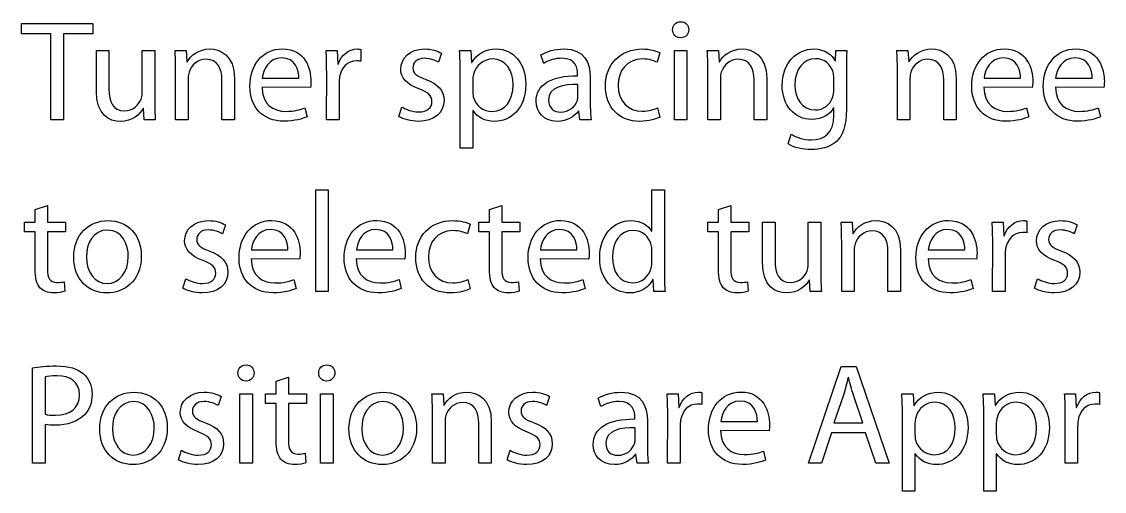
# Model space of a CAD drawing. Extents: x 14 to 1178, y 12 to 836.
# Drawn here: x 902.01 to 934.07, y 632.42 to 646.33 of the extents above; entities that cross this region are included whole.
import ezdxf

# ---------------------------------------------------------------- set-up
doc = ezdxf.new("R2010")
doc.units = 0
doc.layers.add('Gibson-Explorer-00-1958', color=7, linetype='CONTINUOUS')

msp = doc.modelspace()

# ---------------------------------------------------------------- linework, layer by layer
at = {"layer": 'Gibson-Explorer-00-1958', "color": 7}
for points in [[(902.875115, 645.963179), (902.007282, 645.963179), (902.007282, 646.27634), (904.119469, 646.27634), (904.119469, 645.963179), (903.247508, 645.963179), (903.247508, 643.423109), (902.875115, 643.423109), (902.875115, 645.963179)], [(921.340809, 643.423109), (921.340809, 645.472078), (921.713237, 645.472078), (921.713237, 643.423109), (921.340809, 643.423109)], [(910.71546, 641.348811), (911.087853, 641.348811), (911.087853, 638.343144), (910.71546, 638.343144), (910.71546, 641.348811)], [(925.989609, 634.160611), (925.693346, 633.26318), (925.312311, 633.26318), (926.281779, 636.116411), (926.726173, 636.116411), (927.700122, 633.26318), (927.306352, 633.26318), (927.001446, 634.160611), (925.989609, 634.160611)], [(908.467525, 633.26318), (908.467525, 635.312148), (908.839953, 635.312148), (908.839953, 633.26318), (908.467525, 633.26318)], [(910.859464, 633.26318), (910.859464, 635.312148), (911.231856, 635.312148), (911.231856, 633.26318), (910.859464, 633.26318)]]:
    msp.add_lwpolyline(points, close=True, dxfattribs=at)
for points in [[(921.522701, 645.848774), (921.518468, 645.848774), (921.518574, 645.848774)], [(904.221527, 644.274044), (904.221527, 645.472078), (904.594272, 645.472078), (904.594272, 644.341742)], [(905.576229, 644.218905), (905.576229, 645.472078), (905.949009, 645.472078), (905.949009, 643.981909), (905.948833, 643.981909)], [(906.549931, 645.472078), (906.87999, 645.472078), (906.901509, 645.137538), (906.909976, 645.137538)], [(911.024423, 645.472078), (911.350354, 645.472078), (911.367641, 645.06984), (911.379988, 645.06984)], [(912.053158, 645.505874), (912.053158, 645.158599)], [(914.440617, 645.391609), (914.351752, 645.124979)], [(914.978356, 645.472078), (915.31286, 645.472078), (915.334027, 645.120676), (915.342494, 645.120676)], [(917.471543, 645.091042), (917.386805, 645.340809)], [(920.913278, 645.408507), (920.828541, 645.124979)], [(922.314335, 645.472078), (922.644358, 645.472078), (922.665878, 645.137538), (922.673992, 645.137538)], [(926.099323, 645.167172), (926.107437, 645.167172), (926.120137, 645.472078), (926.45016, 645.472078)], [(927.92777, 645.472078), (928.257793, 645.472078), (928.279313, 645.137538), (928.287427, 645.137538)], [(906.93968, 644.659207), (906.93968, 643.423109), (906.567252, 643.423109), (906.567252, 644.917405), (906.566864, 644.917405)], [(922.703731, 644.659207), (922.703731, 643.423109), (922.331303, 643.423109), (922.331303, 644.917405), (922.331268, 644.917405)], [(926.433227, 644.913278), (926.433227, 643.723676), (926.433368, 643.723676)], [(928.317166, 644.659207), (928.317166, 643.423109), (927.944738, 643.423109), (927.944738, 644.917405), (927.944703, 644.917405)], [(908.311421, 644.646613), (908.311421, 643.423109), (907.938676, 643.423109), (907.938676, 644.604244)], [(909.132088, 644.650776), (910.215574, 644.650776), (910.215574, 644.650776)], [(911.409656, 644.515274), (911.409656, 643.423003), (911.037264, 643.423003), (911.041498, 644.832738), (911.041356, 644.832844)], [(915.376254, 643.698205), (915.367788, 643.698205), (915.367788, 642.584909), (914.99536, 642.584909), (914.99536, 644.803211), (914.99529, 644.803211)], [(915.367611, 644.612676), (915.367611, 644.257146), (915.367717, 644.257146)], [(918.474772, 644.726905), (918.474772, 644.769274)], [(918.847164, 644.680374), (918.847164, 643.914211), (918.847235, 643.914211)], [(924.075472, 644.646613), (924.075472, 643.423109), (923.702692, 643.423109), (923.702692, 644.604244)], [(926.060799, 644.299374), (926.060799, 644.667638), (926.06094, 644.667638)], [(929.688907, 644.646613), (929.688907, 643.423109), (929.316127, 643.423109), (929.316127, 644.604244)], [(930.51028, 644.650776), (931.593766, 644.650776), (931.593766, 644.650776)], [(932.631074, 644.650776), (933.71456, 644.650776), (933.71456, 644.650776)], [(910.562884, 644.379807), (909.127643, 644.38404), (909.127608, 644.384111)], [(918.483168, 644.113142), (918.483168, 644.468672), (918.483098, 644.468672)], [(931.941076, 644.379807), (930.505835, 644.38404), (930.505799, 644.384111)], [(934.06187, 644.379807), (932.626629, 644.38404), (932.626593, 644.384111)], [(905.965766, 643.423109), (905.63539, 643.423109), (905.614223, 643.757613), (905.605757, 643.757613)], [(910.393692, 643.774511), (910.461213, 643.511974)], [(913.179366, 643.520405), (913.268266, 643.799805), (913.268266, 643.799805)], [(918.876868, 643.423109), (918.542717, 643.423109), (918.508498, 643.681307), (918.495798, 643.681307)], [(920.841276, 643.774511), (920.90467, 643.495111), (920.90467, 643.495111)], [(926.065068, 643.550038), (926.065068, 643.774511), (926.056954, 643.774511)], [(931.771883, 643.774511), (931.839405, 643.511974)], [(933.892677, 643.774511), (933.960199, 643.511974)], [(924.710472, 642.707711), (924.803464, 642.995578)], [(920.664287, 640.129576), (920.672401, 640.129576), (920.672401, 641.348811), (921.044793, 641.348811), (921.044864, 641.348811)], [(921.044864, 641.348811), (921.044864, 638.872311)], [(902.405251, 638.99088), (902.405251, 640.10848), (902.08761, 640.10848), (902.08761, 640.392184), (902.405251, 640.392184), (902.405251, 640.76888), (902.769423, 640.883285), (902.769353, 640.883215)], [(902.769353, 640.883215), (902.769353, 640.392113), (903.302647, 640.392113), (903.302647, 640.108409), (902.769353, 640.108409), (902.769353, 639.003544)], [(915.863158, 638.99088), (915.863158, 640.10848), (915.545517, 640.10848), (915.545517, 640.392184), (915.863158, 640.392184), (915.863158, 640.76888), (916.227295, 640.883285), (916.22726, 640.883215)], [(916.22726, 640.883215), (916.22726, 640.392113), (916.760554, 640.392113), (916.760554, 640.108409), (916.22726, 640.108409), (916.22726, 639.003544)], [(922.645522, 638.99088), (922.645522, 640.10848), (922.327881, 640.10848), (922.327881, 640.392184), (922.645522, 640.392184), (922.645522, 640.76888), (923.00966, 640.883285), (923.009624, 640.883215)], [(923.009624, 640.883215), (923.009624, 640.392113), (923.542919, 640.392113), (923.542919, 640.108409), (923.009624, 640.108409), (923.009624, 639.003544)], [(923.949142, 639.19408), (923.949142, 640.392113), (924.321887, 640.392113), (924.321887, 639.261778)], [(925.303844, 639.13894), (925.303844, 640.392113), (925.676589, 640.392113), (925.676589, 638.901944), (925.676448, 638.901944)], [(926.277581, 640.392113), (926.60764, 640.392113), (926.62916, 640.057574), (926.637626, 640.057574)], [(930.751721, 640.392113), (931.077617, 640.392113), (931.094903, 639.989876), (931.10725, 639.989876)], [(931.780421, 640.425909), (931.780421, 640.078811)], [(908.039994, 640.311644), (907.951094, 640.045015)], [(915.296033, 640.328542), (915.211295, 640.045015)], [(933.270836, 640.311644), (933.181936, 640.045015)], [(926.66733, 639.579242), (926.66733, 638.343144), (926.294903, 638.343144), (926.294903, 639.83744), (926.294515, 639.83744)], [(931.136919, 639.435485), (931.136919, 638.343215), (930.764491, 638.343215), (930.768725, 639.75295), (930.768654, 639.75288)], [(908.810672, 639.570776), (909.894123, 639.570776), (909.894123, 639.570776)], [(911.922278, 639.570776), (913.005764, 639.570776), (913.005764, 639.570776)], [(917.370683, 639.570776), (918.45417, 639.570776), (918.45417, 639.570776)], [(920.672472, 639.202511), (920.672472, 639.55804), (920.672472, 639.55804)], [(928.039071, 639.566648), (928.039071, 638.343144), (927.666326, 638.343144), (927.666326, 639.52428)], [(928.859738, 639.570776), (929.943225, 639.570776), (929.943225, 639.570776)], [(910.241433, 639.299842), (908.806227, 639.304076), (908.806192, 639.304146)], [(913.353074, 639.299842), (911.917868, 639.304076), (911.917797, 639.304146)], [(918.80148, 639.299842), (917.366238, 639.304076), (917.366203, 639.304146)], [(930.290534, 639.299842), (928.855293, 639.304076), (928.855258, 639.304146)], [(903.264406, 638.631046), (903.281339, 638.347519)], [(904.539098, 638.576013), (904.543684, 638.576013), (904.543578, 638.576013)], [(906.778743, 638.44044), (906.867607, 638.71984), (906.867607, 638.71984)], [(910.072241, 638.694546), (910.139762, 638.432009)], [(913.183846, 638.694546), (913.251368, 638.432009)], [(915.224031, 638.694546), (915.287425, 638.415146), (915.287425, 638.415146)], [(916.722313, 638.631046), (916.739247, 638.347519)], [(918.632287, 638.694546), (918.699809, 638.432009)], [(921.06215, 638.343144), (920.727611, 638.343144), (920.710678, 638.698674), (920.702211, 638.698674)], [(923.504677, 638.631046), (923.521611, 638.347519)], [(925.693381, 638.343144), (925.363005, 638.343144), (925.341838, 638.677648), (925.333372, 638.677648)], [(930.121307, 638.694546), (930.188864, 638.432009)], [(932.009585, 638.44044), (932.09845, 638.71984), (932.09845, 638.71984)], [(904.535005, 638.296613), (904.530772, 638.296613), (904.530878, 638.296613)], [(902.701478, 634.406144), (902.701478, 633.263074), (902.333178, 633.263074), (902.333178, 636.078205), (902.333178, 636.078311)], [(902.701478, 635.815809), (902.701478, 634.706676), (902.701478, 634.706676)], [(908.649417, 635.688844), (908.645184, 635.688844), (908.64529, 635.688844)], [(909.543144, 633.910915), (909.543144, 635.028515), (909.225503, 635.028515), (909.225503, 635.312219), (909.543144, 635.312219), (909.543144, 635.688915), (909.907282, 635.803321), (909.907211, 635.80325)], [(909.907211, 635.80325), (909.907211, 635.312148), (910.440541, 635.312148), (910.440541, 635.028444), (909.907211, 635.028444), (909.907211, 633.92358)], [(911.041356, 635.688844), (911.037123, 635.688844), (911.037229, 635.688844)], [(926.497785, 635.79048), (926.485085, 635.79048)], [(914.157054, 635.312148), (914.487113, 635.312148), (914.508633, 634.977609), (914.516747, 634.977609)], [(921.125086, 635.312148), (921.450982, 635.312148), (921.467915, 634.909911), (921.480615, 634.909911)], [(922.153786, 635.345944), (922.153786, 634.99867)], [(926.345244, 635.274084), (926.065844, 634.448443), (926.925387, 634.448443), (926.925317, 634.448443)], [(926.925317, 634.448443), (926.641789, 635.26978)], [(928.07696, 635.312148), (928.411499, 635.312148), (928.432665, 634.960746), (928.441132, 634.960746)], [(930.485761, 635.312148), (930.820265, 635.312148), (930.841432, 634.960746), (930.849899, 634.960746)], [(932.898726, 635.312148), (933.224622, 635.312148), (933.241908, 634.909911), (933.254256, 634.909911)], [(933.927426, 635.345944), (933.927426, 634.99867)], [(907.912853, 635.23168), (907.823988, 634.96505)], [(917.64525, 635.23168), (917.556386, 634.96505)], [(919.165193, 634.931113), (919.080456, 635.18088)], [(914.54645, 634.499278), (914.54645, 633.26318), (914.174058, 633.26318), (914.174058, 634.757476), (914.173988, 634.757476)], [(921.510284, 634.355344), (921.510284, 633.263074), (921.137856, 633.263074), (921.142089, 634.672809), (921.142019, 634.672915)], [(928.474893, 633.538276), (928.466426, 633.538276), (928.466426, 632.42498), (928.093999, 632.42498), (928.093999, 634.643282), (928.093893, 634.643282)], [(930.88366, 633.538276), (930.875193, 633.538276), (930.875193, 632.42498), (930.502765, 632.42498), (930.502765, 634.643282), (930.502695, 634.643282)], [(933.283924, 634.355344), (933.283924, 633.263074), (932.911497, 633.263074), (932.91573, 634.672809), (932.915659, 634.672915)], [(915.918192, 634.486684), (915.918192, 633.26318), (915.545447, 633.26318), (915.545447, 634.444315)], [(920.168423, 634.566976), (920.168423, 634.609344)], [(920.176784, 633.953213), (920.176784, 634.308743), (920.176713, 634.308743)], [(920.540815, 634.520444), (920.540815, 633.754282), (920.54085, 633.754282)], [(922.713326, 634.490811), (923.796813, 634.490811), (923.796813, 634.490811)], [(928.466215, 634.452746), (928.466215, 634.097217), (928.46632, 634.097217)], [(930.875016, 634.452746), (930.875016, 634.097217), (930.875122, 634.097217)], [(924.144122, 634.219878), (922.708881, 634.224111), (922.708846, 634.224182)], [(905.309423, 633.496048), (905.314009, 633.496048), (905.313868, 633.496048)], [(906.651602, 633.360476), (906.740501, 633.639876), (906.740501, 633.639876)], [(910.402299, 633.551082), (910.419233, 633.267554)], [(912.692251, 633.496048), (912.696837, 633.496048), (912.696731, 633.496048)], [(916.383999, 633.360476), (916.472899, 633.639876), (916.472899, 633.639876)], [(920.570484, 633.26318), (920.236333, 633.26318), (920.202113, 633.521378), (920.189413, 633.521378)], [(923.97493, 633.614582), (924.042452, 633.352045)], [(905.305296, 633.216648), (905.301062, 633.216648), (905.301168, 633.216648)], [(912.688194, 633.216648), (912.68396, 633.216648), (912.684031, 633.216648)]]:
    msp.add_lwpolyline(points, dxfattribs=at)
for points in [[(921.285705, 646.090109), (921.285705, 646.221378), (921.383178, 646.32714), (921.527182, 646.32714)], [(921.527182, 646.32714), (921.671186, 646.32714), (921.764213, 646.221378), (921.764213, 646.090109)], [(921.518574, 645.848774), (921.37905, 645.848774), (921.285705, 645.95884), (921.285705, 646.090109)], [(921.764213, 646.090109), (921.764213, 645.95884), (921.671186, 645.848774), (921.522701, 645.848774)], [(906.909976, 645.137538), (907.011611, 645.328074), (907.248607, 645.518574), (907.587274, 645.518574)], [(907.587274, 645.518574), (907.871154, 645.518574), (908.311421, 645.34924), (908.311421, 644.646613)], [(908.767951, 644.413744), (908.767951, 645.036079), (909.136215, 645.522878), (909.733256, 645.522878)], [(909.733256, 645.522878), (910.401947, 645.522878), (910.575584, 644.934444), (910.575584, 644.557572)], [(911.379988, 645.06984), (911.473333, 645.345113), (911.701756, 645.518574), (911.951523, 645.518574)], [(911.951523, 645.518574), (911.989764, 645.518574), (912.019397, 645.51434), (912.053158, 645.505874)], [(913.234152, 644.917405), (913.234152, 645.247605), (913.505297, 645.518574), (913.941084, 645.518574)], [(913.941084, 645.518574), (914.148482, 645.518574), (914.330727, 645.463611), (914.440617, 645.391609)], [(915.342494, 645.120676), (915.490625, 645.374746), (915.735911, 645.518574), (916.066288, 645.518574)], [(916.066288, 645.518574), (916.565856, 645.518574), (916.938248, 645.099474), (916.938248, 644.477138)], [(917.386805, 645.340809), (917.555962, 645.446572), (917.805729, 645.518574), (918.064103, 645.518574)], [(918.064103, 645.518574), (918.694905, 645.518574), (918.847164, 645.091042), (918.847164, 644.680374)], [(919.296145, 644.42648), (919.296145, 645.057105), (919.727803, 645.518574), (920.396846, 645.518574)], [(920.396846, 645.518574), (920.617015, 645.518574), (920.811643, 645.463611), (920.913278, 645.408507)], [(922.673992, 645.137538), (922.775627, 645.328074), (923.012658, 645.518574), (923.35129, 645.518574)], [(923.35129, 645.518574), (923.63517, 645.518574), (924.075472, 645.34924), (924.075472, 644.646613)], [(924.532848, 644.434911), (924.532848, 645.129107), (924.98585, 645.518574), (925.459913, 645.518574)], [(925.459913, 645.518574), (925.815442, 645.518574), (926.005942, 645.336505), (926.099323, 645.167172)], [(928.287427, 645.137538), (928.389062, 645.328074), (928.626093, 645.518574), (928.964725, 645.518574)], [(928.964725, 645.518574), (929.248605, 645.518574), (929.688907, 645.34924), (929.688907, 644.646613)], [(930.146142, 644.413744), (930.146142, 645.036079), (930.514407, 645.522878), (931.111448, 645.522878)], [(931.111448, 645.522878), (931.780138, 645.522878), (931.953776, 644.934444), (931.953776, 644.557572)], [(932.266936, 644.413744), (932.266936, 645.036079), (932.635201, 645.522878), (933.232242, 645.522878)], [(933.232242, 645.522878), (933.900932, 645.522878), (934.07457, 644.934444), (934.07457, 644.557572)], [(906.566864, 644.917405), (906.566864, 645.133411), (906.562631, 645.302744), (906.549931, 645.472078)], [(907.464613, 645.213844), (907.22349, 645.213844), (907.032954, 645.040242), (906.96508, 644.832844)], [(907.938676, 644.604244), (907.938676, 644.934444), (907.816015, 645.213844), (907.464613, 645.213844)], [(909.703623, 645.256248), (909.322588, 645.256248), (909.161721, 644.908974), (909.132088, 644.650776)], [(910.215574, 644.650776), (910.22016, 644.883644), (910.118419, 645.256248), (909.703623, 645.256248)], [(911.041356, 644.832844), (911.041356, 645.074144), (911.037123, 645.281542), (911.024423, 645.472078)], [(913.932829, 645.243478), (913.712695, 645.243478), (913.594162, 645.116372), (913.594162, 644.964078)], [(914.351752, 645.124979), (914.27146, 645.171476), (914.123329, 645.243478), (913.932829, 645.243478)], [(914.99529, 644.803211), (914.99529, 645.065713), (914.991056, 645.277238), (914.978356, 645.472078)], [(915.956186, 645.222311), (915.702292, 645.222311), (915.461133, 645.044546), (915.389131, 644.765146)], [(916.561835, 644.46024), (916.561835, 644.870909), (916.349956, 645.222311), (915.956186, 645.222311)], [(918.009, 645.243478), (917.814337, 645.243478), (917.615229, 645.188374), (917.471543, 645.091042)], [(918.474772, 644.769274), (918.474772, 644.938607), (918.428276, 645.247605), (918.009, 645.243478)], [(920.396846, 645.222311), (919.926946, 645.222311), (919.673052, 644.870909), (919.673052, 644.443378)], [(920.828541, 645.124979), (920.739641, 645.171476), (920.600117, 645.222311), (920.396846, 645.222311)], [(922.331268, 644.917405), (922.331268, 645.133411), (922.327035, 645.302744), (922.314335, 645.472078)], [(923.228664, 645.213844), (922.987505, 645.213844), (922.79697, 645.040242), (922.729131, 644.832844)], [(923.702692, 644.604244), (923.702692, 644.934444), (923.580066, 645.213844), (923.228664, 645.213844)], [(925.518897, 645.230742), (925.163333, 645.230742), (924.909439, 644.93014), (924.909439, 644.451809)], [(926.039421, 644.832844), (925.971899, 645.052978), (925.794135, 645.230742), (925.518897, 645.230742)], [(926.45016, 645.472078), (926.437813, 645.328074), (926.433227, 645.163044), (926.433227, 644.913278)], [(927.944703, 644.917405), (927.944703, 645.133411), (927.94047, 645.302744), (927.92777, 645.472078)], [(928.842099, 645.213844), (928.60094, 645.213844), (928.410405, 645.040242), (928.342566, 644.832844)], [(929.316127, 644.604244), (929.316127, 644.934444), (929.193501, 645.213844), (928.842099, 645.213844)], [(931.081815, 645.256248), (930.70078, 645.256248), (930.539913, 644.908974), (930.51028, 644.650776)], [(931.593766, 644.650776), (931.598352, 644.883644), (931.496611, 645.256248), (931.081815, 645.256248)], [(933.202609, 645.256248), (932.821609, 645.256248), (932.660707, 644.908974), (932.631074, 644.650776)], [(933.71456, 644.650776), (933.719146, 644.883644), (933.617405, 645.256248), (933.202609, 645.256248)], [(911.92189, 645.167066), (911.659388, 645.167066), (911.473333, 644.968135), (911.422356, 644.693038)], [(912.053158, 645.158599), (912.010754, 645.162833), (911.972866, 645.167066), (911.92189, 645.167066)], [(913.780217, 644.337438), (913.40779, 644.472976), (913.234152, 644.671942), (913.234152, 644.917405)], [(913.594162, 644.964078), (913.594162, 644.79044), (913.712695, 644.714311), (913.979325, 644.612676)], [(906.96508, 644.832844), (906.948146, 644.786313), (906.93968, 644.718438), (906.93968, 644.659207)], [(910.575584, 644.557572), (910.575584, 644.481442), (910.571351, 644.422176), (910.562884, 644.379807)], [(911.422356, 644.693038), (911.41389, 644.637899), (911.409656, 644.578633), (911.409656, 644.515274)], [(913.979325, 644.612676), (914.330727, 644.481442), (914.517099, 644.303678), (914.517099, 643.994644)], [(915.389131, 644.765146), (915.380664, 644.714311), (915.367611, 644.659207), (915.367611, 644.612676)], [(917.242802, 643.965011), (917.242802, 644.46024), (917.683068, 644.731209), (918.474772, 644.726905)], [(922.729131, 644.832844), (922.712197, 644.786313), (922.703731, 644.718438), (922.703731, 644.659207)], [(926.06094, 644.667638), (926.06094, 644.726905), (926.056707, 644.782009), (926.039421, 644.832844)], [(928.342566, 644.832844), (928.325633, 644.786313), (928.317166, 644.718438), (928.317166, 644.659207)], [(931.953776, 644.557572), (931.953776, 644.481442), (931.949542, 644.422176), (931.941076, 644.379807)], [(934.07457, 644.557572), (934.07457, 644.481442), (934.070336, 644.422176), (934.06187, 644.379807)], [(904.928458, 643.376578), (904.60669, 643.376578), (904.221527, 643.558505), (904.221527, 644.274044)], [(904.594272, 644.341742), (904.594272, 643.952276), (904.716933, 643.685611), (905.051437, 643.685611)], [(909.775272, 643.38074), (909.148951, 643.38074), (908.767951, 643.799805), (908.767951, 644.413744)], [(909.127608, 644.384111), (909.136074, 643.880274), (909.453856, 643.672876), (909.826284, 643.672876)], [(914.15709, 643.960707), (914.15709, 644.138472), (914.051327, 644.23598), (913.780217, 644.337438)], [(915.367717, 644.257146), (915.367717, 644.206346), (915.372303, 644.151207), (915.385003, 644.104711)], [(915.939323, 643.668572), (916.333093, 643.668572), (916.561835, 643.99034), (916.561835, 644.46024)], [(916.938248, 644.477138), (916.938248, 643.740574), (916.485211, 643.376578), (916.007056, 643.376578)], [(918.483098, 644.468672), (918.076945, 644.477138), (917.6153, 644.405278), (917.6153, 644.00738)], [(920.316237, 643.376578), (919.698205, 643.376578), (919.296145, 643.795678), (919.296145, 644.42648)], [(919.673052, 644.443378), (919.673052, 643.969138), (919.977605, 643.67718), (920.384111, 643.67718)], [(925.404774, 643.43154), (924.896985, 643.43154), (924.532848, 643.863376), (924.532848, 644.434911)], [(924.909439, 644.451809), (924.909439, 644.053911), (925.116837, 643.715244), (925.514735, 643.715244)], [(926.031166, 644.100407), (926.052333, 644.159674), (926.060799, 644.231676), (926.060799, 644.299374)], [(931.153464, 643.38074), (930.527142, 643.38074), (930.146142, 643.799805), (930.146142, 644.413744)], [(930.505799, 644.384111), (930.514266, 643.880274), (930.832048, 643.672876), (931.204476, 643.672876)], [(933.274293, 643.38074), (932.647972, 643.38074), (932.266936, 643.799805), (932.266936, 644.413744)], [(932.626593, 644.384111), (932.63506, 643.880274), (932.952842, 643.672876), (933.32527, 643.672876)], [(905.051437, 643.685611), (905.301203, 643.685611), (905.474488, 643.859072), (905.542362, 644.028405)], [(905.542362, 644.028405), (905.563529, 644.079205), (905.576229, 644.14708), (905.576229, 644.218905)], [(905.948833, 643.981909), (905.948833, 643.770207), (905.953066, 643.583976), (905.965766, 643.423109)], [(914.517099, 643.994644), (914.517099, 643.630507), (914.233219, 643.376578), (913.755064, 643.376578)], [(913.763319, 643.655978), (914.029984, 643.655978), (914.15709, 643.787246), (914.15709, 643.960707)], [(915.385003, 644.104711), (915.448397, 643.846513), (915.676786, 643.668572), (915.939323, 643.668572)], [(917.869476, 643.376578), (917.454327, 643.376578), (917.242802, 643.668572), (917.242802, 643.965011)], [(917.6153, 644.00738), (917.6153, 643.76174), (917.776166, 643.651674), (917.962539, 643.651674)], [(917.962539, 643.651674), (918.233331, 643.651674), (918.406968, 643.821007), (918.466235, 643.994644)], [(918.466235, 643.994644), (918.478935, 644.032709), (918.483168, 644.075078), (918.483168, 644.113142)], [(918.847235, 643.914211), (918.847235, 643.736446), (918.855701, 643.562809), (918.876868, 643.423109)], [(925.514735, 643.715244), (925.747639, 643.715244), (925.955037, 643.859072), (926.031166, 644.100407)], [(905.605757, 643.757613), (905.512729, 643.592442), (905.292596, 643.376578), (904.928458, 643.376578)], [(909.826284, 643.672876), (910.092913, 643.672876), (910.257943, 643.719372), (910.393692, 643.774511)], [(913.268266, 643.799805), (913.382284, 643.732107), (913.577299, 643.655978), (913.763319, 643.655978)], [(916.007056, 643.376578), (915.731784, 643.376578), (915.49888, 643.495111), (915.376254, 643.698205)], [(918.495798, 643.681307), (918.385872, 643.520405), (918.161611, 643.376578), (917.869476, 643.376578)], [(920.384111, 643.67718), (920.595637, 643.67718), (920.735513, 643.72798), (920.841276, 643.774511)], [(926.056954, 643.774511), (925.946711, 643.583976), (925.722415, 643.43154), (925.404774, 643.43154)], [(926.433368, 643.723676), (926.433368, 643.249472), (926.336213, 642.965944), (926.141197, 642.78384)], [(931.204476, 643.672876), (931.471105, 643.672876), (931.636134, 643.719372), (931.771883, 643.774511)], [(933.32527, 643.672876), (933.591899, 643.672876), (933.756929, 643.719372), (933.892677, 643.774511)], [(910.461213, 643.511974), (910.329945, 643.452742), (910.101521, 643.38074), (909.775272, 643.38074)], [(913.755064, 643.376578), (913.53045, 643.376578), (913.323052, 643.435844), (913.179366, 643.520405)], [(920.90467, 643.495111), (920.807515, 643.448403), (920.591509, 643.376578), (920.316237, 643.376578)], [(925.404633, 642.830372), (925.785668, 642.830372), (926.065068, 643.029338), (926.065068, 643.550038)], [(931.839405, 643.511974), (931.708136, 643.452742), (931.479713, 643.38074), (931.153464, 643.38074)], [(933.960199, 643.511974), (933.828931, 643.452742), (933.600542, 643.38074), (933.274293, 643.38074)], [(924.803464, 642.995578), (924.939213, 642.906678), (925.150739, 642.830372), (925.404633, 642.830372)], [(925.391897, 642.538413), (925.146611, 642.538413), (924.875466, 642.597644), (924.710472, 642.707711)], [(926.141197, 642.78384), (925.93828, 642.601772), (925.650272, 642.538413), (925.391897, 642.538413)], [(903.548674, 639.350642), (903.548674, 640.036407), (904.001711, 640.438609), (904.564639, 640.438609)], [(904.564639, 640.438609), (905.153072, 640.438609), (905.55097, 640.011078), (905.55097, 639.388707)], [(906.833529, 639.83744), (906.833529, 640.16764), (907.104639, 640.438609), (907.54046, 640.438609)], [(907.54046, 640.438609), (907.747858, 640.438609), (907.930103, 640.383646), (908.039994, 640.311644)], [(908.4465, 639.33378), (908.4465, 639.956115), (908.8148, 640.442913), (909.411841, 640.442913)], [(909.411841, 640.442913), (910.080531, 640.442913), (910.254133, 639.85448), (910.254133, 639.477607)], [(911.558105, 639.33378), (911.558105, 639.956115), (911.926405, 640.442913), (912.523446, 640.442913)], [(912.523446, 640.442913), (913.192137, 640.442913), (913.365774, 639.85448), (913.365774, 639.477607)], [(913.678935, 639.346515), (913.678935, 639.97714), (914.110594, 640.438609), (914.779637, 640.438609)], [(914.779637, 640.438609), (914.99977, 640.438609), (915.194433, 640.383646), (915.296033, 640.328542)], [(917.006546, 639.33378), (917.006546, 639.956115), (917.374811, 640.442913), (917.971852, 640.442913)], [(917.971852, 640.442913), (918.640542, 640.442913), (918.81418, 639.85448), (918.81418, 639.477607)], [(919.127446, 639.337907), (919.123213, 640.023813), (919.55085, 640.438609), (920.045903, 640.438609)], [(920.045903, 640.438609), (920.363544, 640.438609), (920.57507, 640.290478), (920.664287, 640.129576)], [(926.294515, 639.83744), (926.294515, 640.053446), (926.290281, 640.22278), (926.277581, 640.392113)], [(926.637626, 640.057574), (926.739262, 640.248109), (926.976258, 640.438609), (927.314924, 640.438609)], [(927.314924, 640.438609), (927.598805, 640.438609), (928.039071, 640.269276), (928.039071, 639.566648)], [(928.495601, 639.33378), (928.495601, 639.956115), (928.863866, 640.442913), (929.460907, 640.442913)], [(929.460907, 640.442913), (930.129597, 640.442913), (930.303234, 639.85448), (930.303234, 639.477607)], [(930.768654, 639.75288), (930.768654, 639.99418), (930.764421, 640.201578), (930.751721, 640.392113)], [(931.10725, 639.989876), (931.200595, 640.265148), (931.429019, 640.438609), (931.678785, 640.438609)], [(931.678785, 640.438609), (931.717026, 640.438609), (931.74666, 640.434376), (931.780421, 640.425909)], [(932.064371, 639.83744), (932.064371, 640.16764), (932.335481, 640.438609), (932.771303, 640.438609)], [(932.771303, 640.438609), (932.978701, 640.438609), (933.160946, 640.383646), (933.270836, 640.311644)], [(904.551833, 640.159209), (904.116011, 640.159209), (903.925511, 639.75288), (903.925511, 639.363413)], [(905.165737, 639.376148), (905.165737, 639.723246), (904.9921, 640.159209), (904.551833, 640.159209)], [(907.53217, 640.163513), (907.312037, 640.163513), (907.193539, 640.036407), (907.193539, 639.884113)], [(907.951094, 640.045015), (907.870837, 640.091511), (907.722705, 640.163513), (907.53217, 640.163513)], [(909.382207, 640.176107), (909.001172, 640.176107), (908.84027, 639.829009), (908.810672, 639.570776)], [(909.894123, 639.570776), (909.898709, 639.80368), (909.797003, 640.176107), (909.382207, 640.176107)], [(912.493813, 640.176107), (912.112778, 640.176107), (911.951911, 639.829009), (911.922278, 639.570776)], [(913.005764, 639.570776), (913.01035, 639.80368), (912.908609, 640.176107), (912.493813, 640.176107)], [(914.779637, 640.142346), (914.309701, 640.142346), (914.055807, 639.790944), (914.055807, 639.363413)], [(915.211295, 640.045015), (915.122431, 640.091511), (914.982872, 640.142346), (914.779637, 640.142346)], [(917.942219, 640.176107), (917.561183, 640.176107), (917.400317, 639.829009), (917.370683, 639.570776)], [(918.45417, 639.570776), (918.458756, 639.80368), (918.357015, 640.176107), (917.942219, 640.176107)], [(920.117764, 640.146474), (919.732601, 640.146474), (919.504213, 639.807807), (919.504213, 639.359109)], [(920.655538, 639.718942), (920.600434, 639.951811), (920.397164, 640.146474), (920.117764, 640.146474)], [(927.192263, 640.13388), (926.95114, 640.13388), (926.760605, 639.960278), (926.69273, 639.75288)], [(927.666326, 639.52428), (927.666326, 639.85448), (927.543665, 640.13388), (927.192263, 640.13388)], [(929.431273, 640.176107), (929.050238, 640.176107), (928.889371, 639.829009), (928.859738, 639.570776)], [(929.943225, 639.570776), (929.947811, 639.80368), (929.84607, 640.176107), (929.431273, 640.176107)], [(931.649152, 640.087278), (931.38665, 640.087278), (931.200595, 639.888346), (931.149619, 639.61325)], [(931.780421, 640.078811), (931.738052, 640.083044), (931.700128, 640.087278), (931.649152, 640.087278)], [(932.763013, 640.163513), (932.542879, 640.163513), (932.424381, 640.036407), (932.424381, 639.884113)], [(933.181936, 640.045015), (933.101679, 640.091511), (932.953548, 640.163513), (932.763013, 640.163513)], [(907.379558, 639.257474), (907.007166, 639.393011), (906.833529, 639.591978), (906.833529, 639.83744)], [(907.193539, 639.884113), (907.193539, 639.710476), (907.312037, 639.634346), (907.578701, 639.532711)], [(926.69273, 639.75288), (926.675797, 639.706348), (926.66733, 639.638474), (926.66733, 639.579242)], [(932.610401, 639.257474), (932.237973, 639.393011), (932.064371, 639.591978), (932.064371, 639.83744)], [(932.424381, 639.884113), (932.424381, 639.710476), (932.542879, 639.634346), (932.809544, 639.532711)], [(907.578701, 639.532711), (907.930103, 639.401478), (908.116476, 639.223713), (908.116476, 638.91468)], [(910.254133, 639.477607), (910.254133, 639.401478), (910.249899, 639.342211), (910.241433, 639.299842)], [(913.365774, 639.477607), (913.365774, 639.401478), (913.36154, 639.342211), (913.353074, 639.299842)], [(918.81418, 639.477607), (918.81418, 639.401478), (918.809946, 639.342211), (918.80148, 639.299842)], [(920.672472, 639.55804), (920.672472, 639.60884), (920.668238, 639.668107), (920.655538, 639.718942)], [(930.303234, 639.477607), (930.303234, 639.401478), (930.299001, 639.342211), (930.290534, 639.299842)], [(931.149619, 639.61325), (931.141505, 639.558111), (931.136919, 639.498844), (931.136919, 639.435485)], [(932.809544, 639.532711), (933.160946, 639.401478), (933.347318, 639.223713), (933.347318, 638.91468)], [(904.530878, 638.296613), (903.980368, 638.296613), (903.548674, 638.702978), (903.548674, 639.350642)], [(903.925511, 639.363413), (903.925511, 638.91468), (904.179405, 638.576013), (904.539098, 638.576013)], [(905.55097, 639.388707), (905.55097, 638.626848), (905.021803, 638.296613), (904.535005, 638.296613)], [(904.543578, 638.576013), (904.899107, 638.576013), (905.165737, 638.910376), (905.165737, 639.376148)], [(907.756466, 638.880742), (907.756466, 639.058507), (907.650703, 639.156015), (907.379558, 639.257474)], [(909.454209, 638.300776), (908.827535, 638.300776), (908.4465, 638.71984), (908.4465, 639.33378)], [(908.806192, 639.304146), (908.814658, 638.800309), (909.132441, 638.592911), (909.504833, 638.592911)], [(912.565815, 638.300776), (911.939141, 638.300776), (911.558105, 638.71984), (911.558105, 639.33378)], [(911.917797, 639.304146), (911.926264, 638.800309), (912.244046, 638.592911), (912.616439, 638.592911)], [(914.699027, 638.296613), (914.08096, 638.296613), (913.678935, 638.715713), (913.678935, 639.346515)], [(914.055807, 639.363413), (914.055807, 638.889174), (914.36036, 638.597215), (914.766866, 638.597215)], [(918.013868, 638.300776), (917.387582, 638.300776), (917.006546, 638.71984), (917.006546, 639.33378)], [(917.366203, 639.304146), (917.37467, 638.800309), (917.692452, 638.592911), (918.06488, 638.592911)], [(920.008015, 638.296613), (919.512609, 638.296613), (919.127446, 638.715713), (919.127446, 639.337907)], [(919.504213, 639.359109), (919.504213, 638.940009), (919.711576, 638.597215), (920.109509, 638.597215)], [(920.655538, 639.041609), (920.668238, 639.092444), (920.672472, 639.143244), (920.672472, 639.202511)], [(924.656074, 638.296613), (924.334305, 638.296613), (923.949142, 638.47854), (923.949142, 639.19408)], [(924.321887, 639.261778), (924.321887, 638.872311), (924.444548, 638.605646), (924.779052, 638.605646)], [(925.269977, 638.94844), (925.291144, 638.99924), (925.303844, 639.067115), (925.303844, 639.13894)], [(929.503275, 638.300776), (928.876601, 638.300776), (928.495601, 638.71984), (928.495601, 639.33378)], [(928.855258, 639.304146), (928.863725, 638.800309), (929.181507, 638.592911), (929.553934, 638.592911)], [(932.987309, 638.880742), (932.987309, 639.058507), (932.881546, 639.156015), (932.610401, 639.257474)], [(902.549255, 638.453282), (902.447619, 638.567652), (902.405251, 638.749544), (902.405251, 638.99088)], [(902.769353, 639.003544), (902.769353, 638.749474), (902.841002, 638.605646), (903.048717, 638.605646)], [(908.116476, 638.91468), (908.116476, 638.550507), (907.832596, 638.296613), (907.354405, 638.296613)], [(907.362696, 638.576013), (907.629325, 638.576013), (907.756466, 638.707282), (907.756466, 638.880742)], [(916.007162, 638.453282), (915.905527, 638.567652), (915.863158, 638.749544), (915.863158, 638.99088)], [(916.22726, 639.003544), (916.22726, 638.749474), (916.298909, 638.605646), (916.50666, 638.605646)], [(920.109509, 638.597215), (920.359276, 638.597215), (920.587664, 638.766548), (920.655538, 639.041609)], [(921.044864, 638.872311), (921.044864, 638.690242), (921.04945, 638.482844), (921.06215, 638.343144)], [(922.789526, 638.453282), (922.687891, 638.567652), (922.645522, 638.749544), (922.645522, 638.99088)], [(923.009624, 639.003544), (923.009624, 638.749474), (923.081274, 638.605646), (923.289024, 638.605646)], [(924.779052, 638.605646), (925.028819, 638.605646), (925.202103, 638.779107), (925.269977, 638.94844)], [(925.676448, 638.901944), (925.676448, 638.690242), (925.680681, 638.504011), (925.693381, 638.343144)], [(933.347318, 638.91468), (933.347318, 638.550507), (933.063438, 638.296613), (932.585248, 638.296613)], [(932.593538, 638.576013), (932.860168, 638.576013), (932.987309, 638.707282), (932.987309, 638.880742)], [(903.048717, 638.605646), (903.150035, 638.605646), (903.209619, 638.614113), (903.264406, 638.631046)], [(906.867607, 638.71984), (906.98166, 638.652142), (907.176641, 638.576013), (907.362696, 638.576013)], [(909.504833, 638.592911), (909.771498, 638.592911), (909.936527, 638.639407), (910.072241, 638.694546)], [(912.616439, 638.592911), (912.883103, 638.592911), (913.048133, 638.639407), (913.183846, 638.694546)], [(914.766866, 638.597215), (914.978427, 638.597215), (915.118268, 638.647839), (915.224031, 638.694546)], [(916.50666, 638.605646), (916.607943, 638.605646), (916.667527, 638.614113), (916.722313, 638.631046)], [(918.06488, 638.592911), (918.331509, 638.592911), (918.496538, 638.639407), (918.632287, 638.694546)], [(920.702211, 638.698674), (920.587805, 638.470074), (920.342519, 638.296613), (920.008015, 638.296613)], [(923.289024, 638.605646), (923.390307, 638.605646), (923.449891, 638.614113), (923.504677, 638.631046)], [(925.333372, 638.677648), (925.240344, 638.512442), (925.020211, 638.296613), (924.656074, 638.296613)], [(929.553934, 638.592911), (929.820564, 638.592911), (929.985593, 638.639407), (930.121307, 638.694546)], [(932.09845, 638.71984), (932.212503, 638.652142), (932.407483, 638.576013), (932.593538, 638.576013)], [(902.951315, 638.296684), (902.777678, 638.296684), (902.638155, 638.35595), (902.549255, 638.453282)], [(903.281339, 638.347519), (903.20969, 638.322119), (903.095319, 638.296684), (902.951315, 638.296684)], [(907.354405, 638.296613), (907.129792, 638.296613), (906.922394, 638.35588), (906.778743, 638.44044)], [(910.139762, 638.432009), (910.008529, 638.372778), (909.780105, 638.300776), (909.454209, 638.300776)], [(913.251368, 638.432009), (913.120135, 638.372778), (912.891711, 638.300776), (912.565815, 638.300776)], [(915.287425, 638.415146), (915.19027, 638.368439), (914.974264, 638.296613), (914.699027, 638.296613)], [(916.409188, 638.296684), (916.23555, 638.296684), (916.096027, 638.35595), (916.007162, 638.453282)], [(916.739247, 638.347519), (916.667562, 638.322119), (916.553192, 638.296684), (916.409188, 638.296684)], [(918.699809, 638.432009), (918.56854, 638.372778), (918.340117, 638.300776), (918.013868, 638.300776)], [(923.191552, 638.296684), (923.017915, 638.296684), (922.878391, 638.35595), (922.789526, 638.453282)], [(923.521611, 638.347519), (923.449926, 638.322119), (923.335556, 638.296684), (923.191552, 638.296684)], [(930.188864, 638.432009), (930.057595, 638.372778), (929.829171, 638.300776), (929.503275, 638.300776)], [(932.585248, 638.296613), (932.360634, 638.296613), (932.153236, 638.35588), (932.009585, 638.44044)], [(902.333178, 636.078311), (902.510943, 636.112178), (902.743847, 636.137578), (903.04011, 636.137578)], [(903.04011, 636.137578), (903.404282, 636.137578), (903.670912, 636.053017), (903.840069, 635.900546)], [(903.840069, 635.900546), (903.996808, 635.765186), (904.094315, 635.557611), (904.094315, 635.303682)], [(908.412386, 635.93018), (908.412386, 636.061448), (908.509894, 636.167211), (908.653898, 636.167211)], [(908.64529, 635.688844), (908.505766, 635.688844), (908.412386, 635.798946), (908.412386, 635.93018)], [(908.890929, 635.93018), (908.890929, 635.798946), (908.797549, 635.688844), (908.649417, 635.688844)], [(908.653898, 636.167211), (908.797549, 636.167211), (908.890929, 636.061448), (908.890929, 635.93018)], [(910.804325, 635.93018), (910.804325, 636.061448), (910.901833, 636.167211), (911.045837, 636.167211)], [(911.037229, 635.688844), (910.897705, 635.688844), (910.804325, 635.798946), (910.804325, 635.93018)], [(911.282868, 635.93018), (911.282868, 635.798946), (911.189841, 635.688844), (911.041356, 635.688844)], [(911.045837, 636.167211), (911.189841, 636.167211), (911.282868, 636.061448), (911.282868, 635.93018)], [(903.048717, 635.845443), (902.887851, 635.845443), (902.764872, 635.828509), (902.701478, 635.815809)], [(903.72157, 635.282515), (903.72157, 635.66355), (903.454906, 635.845443), (903.048717, 635.845443)], [(926.485085, 635.79048), (926.446844, 635.625486), (926.400348, 635.447544), (926.345244, 635.274084)], [(926.641789, 635.26978), (926.582522, 635.455976), (926.540154, 635.625486), (926.497785, 635.79048)], [(903.006349, 634.677043), (903.454906, 634.677043), (903.72157, 634.897176), (903.72157, 635.282515)], [(904.094315, 635.303682), (904.094315, 635.045484), (904.018186, 634.842213), (903.869702, 634.694082)], [(904.318964, 634.270678), (904.318964, 634.956443), (904.772002, 635.358644), (905.334929, 635.358644)], [(905.334929, 635.358644), (905.923362, 635.358644), (906.32126, 634.931113), (906.32126, 634.308743)], [(906.706388, 634.757476), (906.706388, 635.087676), (906.977533, 635.358644), (907.413319, 635.358644)], [(907.413319, 635.358644), (907.620717, 635.358644), (907.802962, 635.303682), (907.912853, 635.23168)], [(911.701862, 634.270678), (911.701862, 634.956443), (912.154864, 635.358644), (912.717827, 635.358644)], [(912.717827, 635.358644), (913.306225, 635.358644), (913.704123, 634.931113), (913.704123, 634.308743)], [(914.173988, 634.757476), (914.173988, 634.973482), (914.169754, 635.142815), (914.157054, 635.312148)], [(914.516747, 634.977609), (914.618347, 635.168144), (914.855378, 635.358644), (915.194045, 635.358644)], [(915.194045, 635.358644), (915.477925, 635.358644), (915.918192, 635.189311), (915.918192, 634.486684)], [(916.438786, 634.757476), (916.438786, 635.087676), (916.709931, 635.358644), (917.145717, 635.358644)], [(917.145717, 635.358644), (917.353115, 635.358644), (917.53536, 635.303682), (917.64525, 635.23168)], [(919.080456, 635.18088), (919.249613, 635.286643), (919.49938, 635.358644), (919.757754, 635.358644)], [(919.757754, 635.358644), (920.388556, 635.358644), (920.540815, 634.931113), (920.540815, 634.520444)], [(921.142019, 634.672915), (921.142019, 634.914215), (921.137786, 635.121613), (921.125086, 635.312148)], [(921.480615, 634.909911), (921.57396, 635.185184), (921.802384, 635.358644), (922.05215, 635.358644)], [(922.05215, 635.358644), (922.090391, 635.358644), (922.120025, 635.354411), (922.153786, 635.345944)], [(922.349189, 634.253815), (922.349189, 634.87615), (922.717489, 635.362948), (923.314495, 635.362948)], [(923.314495, 635.362948), (923.983185, 635.362948), (924.156822, 634.774515), (924.156822, 634.397643)], [(928.093893, 634.643282), (928.093893, 634.905784), (928.08966, 635.117309), (928.07696, 635.312148)], [(928.441132, 634.960746), (928.589263, 635.214817), (928.83455, 635.358644), (929.164926, 635.358644)], [(929.164926, 635.358644), (929.66446, 635.358644), (930.036887, 634.939544), (930.036887, 634.317174)], [(930.502695, 634.643282), (930.502695, 634.905784), (930.498461, 635.117309), (930.485761, 635.312148)], [(930.849899, 634.960746), (930.99803, 635.214817), (931.243316, 635.358644), (931.573693, 635.358644)], [(931.573693, 635.358644), (932.073261, 635.358644), (932.445654, 634.939544), (932.445654, 634.317174)], [(932.915659, 634.672915), (932.915659, 634.914215), (932.911426, 635.121613), (932.898726, 635.312148)], [(933.254256, 634.909911), (933.347636, 635.185184), (933.576024, 635.358644), (933.825791, 635.358644)], [(933.825791, 635.358644), (933.864032, 635.358644), (933.893665, 635.354411), (933.927426, 635.345944)], [(905.322158, 635.079244), (904.886337, 635.079244), (904.695837, 634.672915), (904.695837, 634.283448)], [(905.936062, 634.296184), (905.936062, 634.643282), (905.762425, 635.079244), (905.322158, 635.079244)], [(907.405064, 635.083548), (907.184931, 635.083548), (907.066398, 634.956443), (907.066398, 634.804148)], [(907.823988, 634.96505), (907.743696, 635.011546), (907.595564, 635.083548), (907.405064, 635.083548)], [(912.704986, 635.079244), (912.269199, 635.079244), (912.078664, 634.672915), (912.078664, 634.283448)], [(913.318925, 634.296184), (913.318925, 634.643282), (913.145288, 635.079244), (912.704986, 635.079244)], [(915.071384, 635.053915), (914.830225, 635.053915), (914.639725, 634.880278), (914.57185, 634.672915)], [(915.545447, 634.444315), (915.545447, 634.774515), (915.422786, 635.053915), (915.071384, 635.053915)], [(917.137462, 635.083548), (916.917293, 635.083548), (916.798795, 634.956443), (916.798795, 634.804148)], [(917.556386, 634.96505), (917.476093, 635.011546), (917.327962, 635.083548), (917.137462, 635.083548)], [(919.70265, 635.083548), (919.507988, 635.083548), (919.308845, 635.028444), (919.165193, 634.931113)], [(920.168423, 634.609344), (920.168423, 634.778678), (920.121891, 635.087676), (919.70265, 635.083548)], [(922.022517, 635.007137), (921.760015, 635.007137), (921.57396, 634.80817), (921.522984, 634.533109)], [(922.153786, 634.99867), (922.111417, 635.002903), (922.073529, 635.007137), (922.022517, 635.007137)], [(923.284897, 635.096319), (922.903862, 635.096319), (922.74296, 634.749044), (922.713326, 634.490811)], [(923.796813, 634.490811), (923.801399, 634.723715), (923.699658, 635.096319), (923.284897, 635.096319)], [(929.054789, 635.062382), (928.800895, 635.062382), (928.559736, 634.884617), (928.487734, 634.605217)], [(929.660438, 634.300311), (929.660438, 634.71098), (929.44856, 635.062382), (929.054789, 635.062382)], [(931.463591, 635.062382), (931.209697, 635.062382), (930.968538, 634.884617), (930.896536, 634.605217)], [(932.06924, 634.300311), (932.06924, 634.71098), (931.857397, 635.062382), (931.463591, 635.062382)], [(933.796193, 635.007137), (933.533656, 635.007137), (933.347636, 634.80817), (933.296624, 634.533109)], [(933.927426, 634.99867), (933.885057, 635.002903), (933.847169, 635.007137), (933.796193, 635.007137)], [(902.701478, 634.706676), (902.781735, 634.685509), (902.887851, 634.677043), (903.006349, 634.677043)], [(903.869702, 634.694082), (903.675039, 634.486684), (903.357751, 634.380744), (902.997741, 634.380744)], [(907.252453, 634.177509), (906.880025, 634.313046), (906.706388, 634.512013), (906.706388, 634.757476)], [(907.066398, 634.804148), (907.066398, 634.630511), (907.184931, 634.554382), (907.45156, 634.452746)], [(914.57185, 634.672915), (914.554917, 634.626384), (914.54645, 634.558509), (914.54645, 634.499278)], [(916.98485, 634.177509), (916.612423, 634.313046), (916.438786, 634.512013), (916.438786, 634.757476)], [(916.798795, 634.804148), (916.798795, 634.630511), (916.917293, 634.554382), (917.183958, 634.452746)], [(902.997741, 634.380744), (902.887851, 634.380744), (902.786215, 634.384978), (902.701478, 634.406144)], [(906.32126, 634.308743), (906.32126, 633.546884), (905.792094, 633.216648), (905.305296, 633.216648)], [(905.313868, 633.496048), (905.669433, 633.496048), (905.936062, 633.830411), (905.936062, 634.296184)], [(907.45156, 634.452746), (907.802962, 634.321513), (907.989335, 634.143748), (907.989335, 633.834715)], [(913.704123, 634.308743), (913.704123, 633.546884), (913.174956, 633.216648), (912.688194, 633.216648)], [(912.696731, 633.496048), (913.05226, 633.496048), (913.318925, 633.830411), (913.318925, 634.296184)], [(917.183958, 634.452746), (917.53536, 634.321513), (917.721733, 634.143748), (917.721733, 633.834715)], [(918.936452, 633.805082), (918.936452, 634.300311), (919.376719, 634.57128), (920.168423, 634.566976)], [(920.176713, 634.308743), (919.770525, 634.317209), (919.30888, 634.245348), (919.30888, 633.84745)], [(921.522984, 634.533109), (921.51487, 634.47797), (921.510284, 634.418703), (921.510284, 634.355344)], [(924.156822, 634.397643), (924.156822, 634.321513), (924.152589, 634.262246), (924.144122, 634.219878)], [(928.487734, 634.605217), (928.479267, 634.554382), (928.466215, 634.499278), (928.466215, 634.452746)], [(929.037926, 633.508643), (929.431697, 633.508643), (929.660438, 633.830411), (929.660438, 634.300311)], [(930.036887, 634.317174), (930.036887, 633.580645), (929.58385, 633.216648), (929.105695, 633.216648)], [(930.896536, 634.605217), (930.888069, 634.554382), (930.875016, 634.499278), (930.875016, 634.452746)], [(931.446728, 633.508643), (931.840499, 633.508643), (932.06924, 633.830411), (932.06924, 634.300311)], [(932.445654, 634.317174), (932.445654, 633.580645), (931.992616, 633.216648), (931.514461, 633.216648)], [(933.296624, 634.533109), (933.28851, 634.47797), (933.283924, 634.418703), (933.283924, 634.355344)], [(905.301168, 633.216648), (904.750658, 633.216648), (904.318964, 633.623013), (904.318964, 634.270678)], [(904.695837, 634.283448), (904.695837, 633.834715), (904.949731, 633.496048), (905.309423, 633.496048)], [(907.629325, 633.800778), (907.629325, 633.978543), (907.523562, 634.07605), (907.252453, 634.177509)], [(912.684031, 633.216648), (912.133521, 633.216648), (911.701862, 633.623013), (911.701862, 634.270678)], [(912.078664, 634.283448), (912.078664, 633.834715), (912.332594, 633.496048), (912.692251, 633.496048)], [(917.361723, 633.800778), (917.361723, 633.978543), (917.25596, 634.07605), (916.98485, 634.177509)], [(923.356546, 633.220776), (922.730224, 633.220776), (922.349189, 633.639876), (922.349189, 634.253815)], [(922.708846, 634.224182), (922.717313, 633.720345), (923.035095, 633.512946), (923.407522, 633.512946)], [(928.46632, 634.097217), (928.46632, 634.046417), (928.470907, 633.991278), (928.483607, 633.944782)], [(930.875122, 634.097217), (930.875122, 634.046417), (930.879708, 633.991278), (930.892408, 633.944782)], [(907.989335, 633.834715), (907.989335, 633.470578), (907.705455, 633.216648), (907.2273, 633.216648)], [(907.235555, 633.496048), (907.502219, 633.496048), (907.629325, 633.627317), (907.629325, 633.800778)], [(909.687148, 633.373317), (909.585513, 633.487688), (909.543144, 633.66958), (909.543144, 633.910915)], [(909.907211, 633.92358), (909.907211, 633.669509), (909.978896, 633.525682), (910.186611, 633.525682)], [(917.721733, 633.834715), (917.721733, 633.470578), (917.437852, 633.216648), (916.959697, 633.216648)], [(916.967952, 633.496048), (917.234617, 633.496048), (917.361723, 633.627317), (917.361723, 633.800778)], [(919.563091, 633.216648), (919.147978, 633.216648), (918.936452, 633.508643), (918.936452, 633.805082)], [(919.30888, 633.84745), (919.30888, 633.601811), (919.469782, 633.491745), (919.656154, 633.491745)], [(919.656154, 633.491745), (919.926946, 633.491745), (920.100584, 633.661078), (920.15985, 633.834715)], [(920.15985, 633.834715), (920.17255, 633.87278), (920.176784, 633.915148), (920.176784, 633.953213)], [(920.54085, 633.754282), (920.54085, 633.576482), (920.549317, 633.40288), (920.570484, 633.26318)], [(928.483607, 633.944782), (928.547001, 633.686584), (928.775389, 633.508643), (929.037926, 633.508643)], [(930.892408, 633.944782), (930.955803, 633.686584), (931.184226, 633.508643), (931.446728, 633.508643)], [(907.2273, 633.216648), (907.002686, 633.216648), (906.795288, 633.275915), (906.651602, 633.360476)], [(906.740501, 633.639876), (906.854519, 633.572178), (907.049535, 633.496048), (907.235555, 633.496048)], [(910.089209, 633.216719), (909.915572, 633.216719), (909.776048, 633.275986), (909.687148, 633.373317)], [(910.186611, 633.525682), (910.287929, 633.525682), (910.347513, 633.534148), (910.402299, 633.551082)], [(916.959697, 633.216648), (916.735048, 633.216648), (916.527686, 633.275915), (916.383999, 633.360476)], [(916.472899, 633.639876), (916.586917, 633.572178), (916.781933, 633.496048), (916.967952, 633.496048)], [(920.189413, 633.521378), (920.079523, 633.360476), (919.855262, 633.216648), (919.563091, 633.216648)], [(924.042452, 633.352045), (923.911183, 633.292778), (923.682795, 633.220776), (923.356546, 633.220776)], [(923.407522, 633.512946), (923.674187, 633.512946), (923.839181, 633.559443), (923.97493, 633.614582)], [(929.105695, 633.216648), (928.830422, 633.216648), (928.597518, 633.335182), (928.474893, 633.538276)], [(931.514461, 633.216648), (931.239189, 633.216648), (931.006285, 633.335182), (930.88366, 633.538276)], [(910.419233, 633.267554), (910.347584, 633.242154), (910.233213, 633.216719), (910.089209, 633.216719)]]:
    msp.add_open_spline(points, degree=3, dxfattribs=at)

doc.saveas('drawing.dxf')
